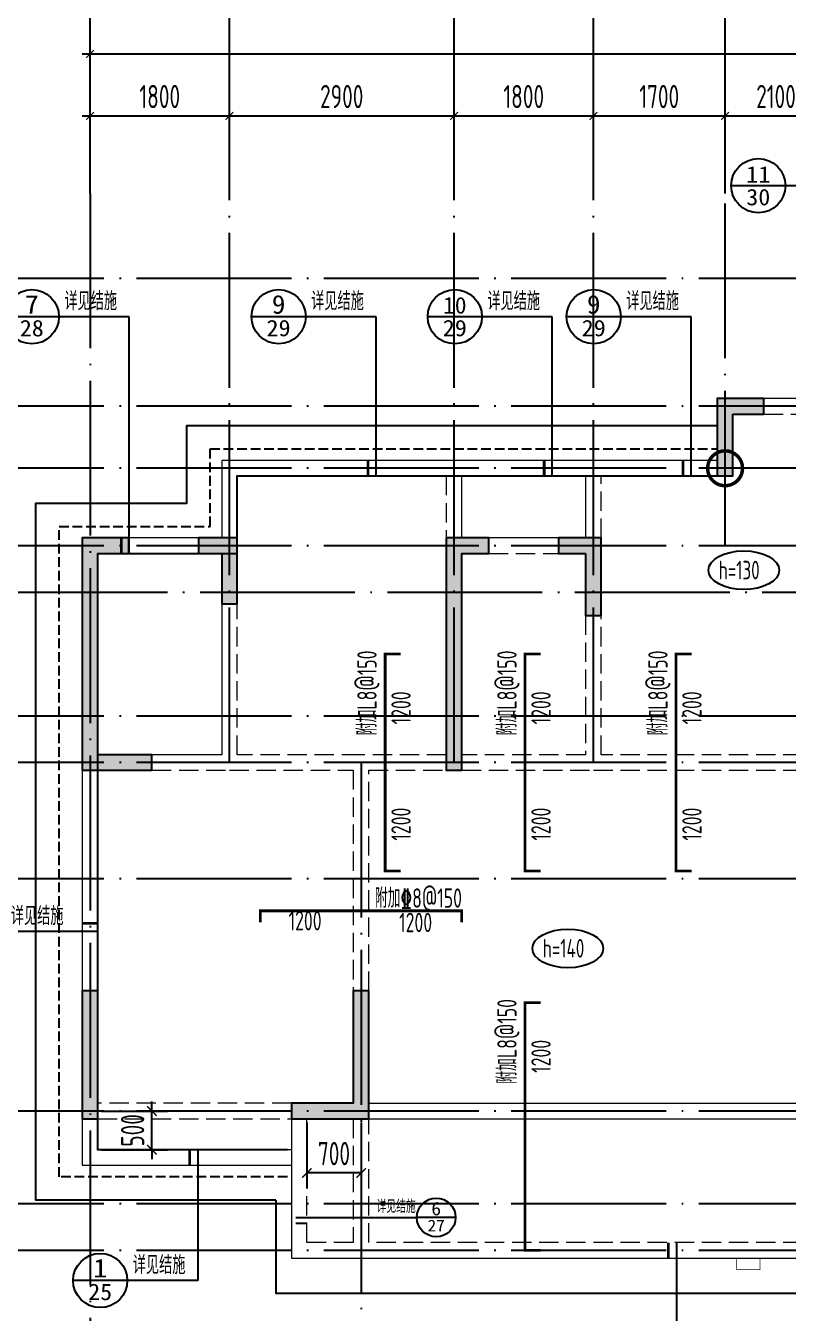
# Model space of a CAD drawing. Extents: x -461650 to 361314, y 245336 to 769729.
# Drawn here: x -12146 to -2300, y 364463 to 381088 of the extents above; entities that cross this region are included whole.
import ezdxf
from ezdxf.enums import TextEntityAlignment as Align

# ---------------------------------------------------------------- set-up
doc = ezdxf.new("R2010")
doc.units = 0
doc.header["$LTSCALE"] = 1000
for name, pattern in [('#P_--_20B1_001_t3$0$DASH', [0.35, 0.25, -0.1]), ('DASH', [0.35, 0.25, -0.1]), ('DOTE', [2.42, 2, -0.2, 0.02, -0.2])]:
    doc.linetypes.add(name, pattern=pattern)
doc.layers.get('0').update_dxf_attribs({"linetype": 'CONTINUOUS'})
doc.layers.get('DEFPOINTS').update_dxf_attribs({"linetype": 'CONTINUOUS'})
doc.layers.add('+公共字体', color=7, linetype='CONTINUOUS', lineweight=20)
for name, color, linetype in [('A-AXIS', 1, 'CONTINUOUS'), ('A-DOTE', 10, 'DOTE'), ('DIM_IDEN', 67, 'CONTINUOUS'), ('PUB_TEXT', 2, 'CONTINUOUS'), ('ROOF', 183, 'CONTINUOUS'), ('S-B板标注', 3, 'CONTINUOUS'), ('S-B板配筋', 6, 'CONTINUOUS'), ('S-B板配筋号', 7, 'CONTINUOUS'), ('S-C承台编号', 6, 'CONTINUOUS'), ('S-L主梁线', 4, 'DASH'), ('S-Q墙填充', 252, 'CONTINUOUS'), ('S-Q墙实线', 6, 'CONTINUOUS'), ('S-Q墙标注', 3, 'CONTINUOUS'), ('S-Y一般标注', 3, 'CONTINUOUS'), ('看线', 251, 'CONTINUOUS')]:
    doc.layers.add(name, color=color, linetype=linetype)
doc.styles.add('_TCH_AXIS', font='COMPLEX', dxfattribs={"bigfont": 'GBCBIG'})
doc.styles.add('_TCH_LABEL', font='simhei.ttf')
doc.styles.add('TSSD_DIMENSION', font='Tssdeng.shx', dxfattribs={"width": 0.7, "bigfont": 'tssdchn.shx'})
doc.styles.add('TSSD_REIN', font='tssdeng.shx', dxfattribs={"width": 0.7, "height": 300, "bigfont": 'tssdchn.shx'})
doc.styles.add('结构文字', font='zstxt.shx', dxfattribs={"width": 0.7, "bigfont": 'zshz.shx'})
doc.dimstyles.new('STRUCK', dxfattribs={"dimtxt": 400, "dimasz": 121, "dimexe": 200, "dimexo": 150, "dimgap": 115, "dimtad": 1, "dimdec": 0, "dimdsep": 46, "dimtxsty": '结构文字', "dimblk": 'ARCHTICK', "dimcen": 400, "dimclrd": 3, "dimclre": 3, "dimclrt": 7, "dimadec": 0, "dimazin": 0, "dimtfac": 1, "dimtdec": 0, "dimtix": 1, "dimtmove": 2, "dimatfit": 3, "dimldrblk": '_DIMX', "dimfxl": 0, "dimtolj": 1, "dimtzin": 0, "dimarcsym": 0})
doc.dimstyles.new('TSSD_100_100', dxfattribs={"dimtxt": 300, "dimasz": 100, "dimexe": 100, "dimexo": 250, "dimgap": 100, "dimtad": 1, "dimdec": 0, "dimzin": 0, "dimdsep": 46, "dimtxsty": 'TSSD_DIMENSION', "dimblk": 'ARCHTICK', "dimcen": 0, "dimdle": 100, "dimclrt": 7, "dimadec": 0, "dimazin": 0, "dimtfac": 1, "dimtdec": 0, "dimtix": 1, "dimtmove": 2, "dimatfit": 3, "dimldrblk": 'ARCHTICK', "dimfxl": 0, "dimtolj": 1, "dimtzin": 0, "dimarcsym": 0})

# ---------------------------------------------------------------- blocks, each defined once
blk = doc.blocks.new('_ArchTick')
at = {"color": 0, "linetype": 'ByBlock', "const_width": 0.15}
blk.add_lwpolyline([(-0.5, -0.5), (0.5, 0.5)], dxfattribs=at)
blk = doc.blocks.new('*D289')
at = {"layer": 'DEFPOINTS', "color": 0}
for p in [(6400, 19250), (4600, 18250), (6400, 18250)]:
    blk.add_point(p, dxfattribs=at)
at = {"layer": 'S-Y一般标注', "color": 0, "lineweight": -2}
for p, q in [((4600, 18500), (4600, 19350)), ((6400, 18500), (6400, 19350)), ((4500, 19250), (6500, 19250))]:
    blk.add_line(p, q, dxfattribs=at)
at = {"layer": 'S-Y一般标注', "color": 0, "lineweight": -2, "xscale": 100, "yscale": 100, "zscale": 100, "rotation": 180}
blk.add_blockref('_ArchTick', (4600, 19250), dxfattribs=at)
at = {"layer": 'S-Y一般标注', "color": 0, "lineweight": -2, "xscale": 100, "yscale": 100, "zscale": 100}
blk.add_blockref('_ArchTick', (6400, 19250), dxfattribs=at)
at = {"layer": 'S-Y一般标注', "color": 7, "insert": (5500, 19500), "char_height": 300, "attachment_point": 5, "style": 'TSSD_DIMENSION'}
blk.add_mtext('\\A1;1800', dxfattribs=at)
blk = doc.blocks.new('*D290')
at = {"layer": 'DEFPOINTS', "color": 0}
for p in [(9300, 19250), (6400, 18250), (9300, 18250)]:
    blk.add_point(p, dxfattribs=at)
at = {"layer": 'S-Y一般标注', "color": 0, "lineweight": -2}
for p, q in [((6400, 18500), (6400, 19350)), ((9300, 18500), (9300, 19350)), ((6300, 19250), (9400, 19250))]:
    blk.add_line(p, q, dxfattribs=at)
at = {"layer": 'S-Y一般标注', "color": 0, "lineweight": -2, "xscale": 100, "yscale": 100, "zscale": 100, "rotation": 180}
blk.add_blockref('_ArchTick', (6400, 19250), dxfattribs=at)
at = {"layer": 'S-Y一般标注', "color": 0, "lineweight": -2, "xscale": 100, "yscale": 100, "zscale": 100}
blk.add_blockref('_ArchTick', (9300, 19250), dxfattribs=at)
at = {"layer": 'S-Y一般标注', "color": 7, "insert": (7850, 19500), "char_height": 300, "attachment_point": 5, "style": 'TSSD_DIMENSION'}
blk.add_mtext('\\A1;2900', dxfattribs=at)
blk = doc.blocks.new('*D291')
at = {"layer": 'DEFPOINTS', "color": 0}
for p in [(11100, 19250), (9300, 18250), (11100, 18250)]:
    blk.add_point(p, dxfattribs=at)
at = {"layer": 'S-Y一般标注', "color": 0, "lineweight": -2}
for p, q in [((9300, 18500), (9300, 19350)), ((11100, 18500), (11100, 19350)), ((9200, 19250), (11200, 19250))]:
    blk.add_line(p, q, dxfattribs=at)
at = {"layer": 'S-Y一般标注', "color": 0, "lineweight": -2, "xscale": 100, "yscale": 100, "zscale": 100, "rotation": 180}
blk.add_blockref('_ArchTick', (9300, 19250), dxfattribs=at)
at = {"layer": 'S-Y一般标注', "color": 0, "lineweight": -2, "xscale": 100, "yscale": 100, "zscale": 100}
blk.add_blockref('_ArchTick', (11100, 19250), dxfattribs=at)
at = {"layer": 'S-Y一般标注', "color": 7, "insert": (10200, 19500), "char_height": 300, "attachment_point": 5, "style": 'TSSD_DIMENSION'}
blk.add_mtext('\\A1;1800', dxfattribs=at)
blk = doc.blocks.new('*D292')
at = {"layer": 'DEFPOINTS', "color": 0}
for p in [(12800, 19250), (11100, 18250), (12800, 18250)]:
    blk.add_point(p, dxfattribs=at)
at = {"layer": 'S-Y一般标注', "color": 0, "lineweight": -2}
for p, q in [((11100, 18500), (11100, 19350)), ((12800, 18500), (12800, 19350)), ((11000, 19250), (12900, 19250))]:
    blk.add_line(p, q, dxfattribs=at)
at = {"layer": 'S-Y一般标注', "color": 0, "lineweight": -2, "xscale": 100, "yscale": 100, "zscale": 100, "rotation": 180}
blk.add_blockref('_ArchTick', (11100, 19250), dxfattribs=at)
at = {"layer": 'S-Y一般标注', "color": 0, "lineweight": -2, "xscale": 100, "yscale": 100, "zscale": 100}
blk.add_blockref('_ArchTick', (12800, 19250), dxfattribs=at)
at = {"layer": 'S-Y一般标注', "color": 7, "insert": (11950, 19500), "char_height": 300, "attachment_point": 5, "style": 'TSSD_DIMENSION'}
blk.add_mtext('\\A1;1700', dxfattribs=at)
blk = doc.blocks.new('*D293')
at = {"layer": 'DEFPOINTS', "color": 0}
for p in [(14900, 19250), (12800, 18250), (14900, 18250)]:
    blk.add_point(p, dxfattribs=at)
at = {"layer": 'S-Y一般标注', "color": 0, "lineweight": -2}
for p, q in [((12800, 18500), (12800, 19350)), ((14900, 18500), (14900, 19350)), ((12700, 19250), (15000, 19250))]:
    blk.add_line(p, q, dxfattribs=at)
at = {"layer": 'S-Y一般标注', "color": 0, "lineweight": -2, "xscale": 100, "yscale": 100, "zscale": 100, "rotation": 180}
blk.add_blockref('_ArchTick', (12800, 19250), dxfattribs=at)
at = {"layer": 'S-Y一般标注', "color": 0, "lineweight": -2, "xscale": 100, "yscale": 100, "zscale": 100}
blk.add_blockref('_ArchTick', (14900, 19250), dxfattribs=at)
at = {"layer": 'S-Y一般标注', "color": 7, "insert": (13458, 19500), "char_height": 300, "attachment_point": 5, "style": 'TSSD_DIMENSION'}
blk.add_mtext('\\A1;2100', dxfattribs=at)
blk = doc.blocks.new('*D311')
at = {"layer": 'DEFPOINTS', "color": 0}
for p in [(54600, 20050), (4600, 18250), (54600, 18250)]:
    blk.add_point(p, dxfattribs=at)
at = {"layer": 'S-Y一般标注', "color": 0, "lineweight": -2}
for p, q in [((4600, 18500), (4600, 20150)), ((54600, 18500), (54600, 20150)), ((4500, 20050), (54700, 20050))]:
    blk.add_line(p, q, dxfattribs=at)
at = {"layer": 'S-Y一般标注', "color": 0, "lineweight": -2, "xscale": 100, "yscale": 100, "zscale": 100, "rotation": 180}
blk.add_blockref('_ArchTick', (4600, 20050), dxfattribs=at)
at = {"layer": 'S-Y一般标注', "color": 0, "lineweight": -2, "xscale": 100, "yscale": 100, "zscale": 100}
blk.add_blockref('_ArchTick', (54600, 20050), dxfattribs=at)
at = {"layer": 'S-Y一般标注', "color": 7, "insert": (29600, 20300), "char_height": 300, "attachment_point": 5, "style": 'TSSD_DIMENSION'}
blk.add_mtext('\\A1;50000', dxfattribs=at)
blk = doc.blocks.new('20210729.21383035')
at = {"color": 30, "const_width": 8}
blk.add_lwpolyline([(9050, 450), (9050, 300), (9350, 300), (9350, 450)], dxfattribs=at)
at = {"layer": 'ROOF', "ltscale": 0.8}
for points in [[(3100, 1200), (0, 1200), (0, 10200), (1950, 10200), (1950, 11200), (8800, 11200)], [(3250, 1850), (800, 1850), (800, 9550), (2600, 9550), (2600, 10550), (8800, 10550)]]:
    blk.add_lwpolyline(points, dxfattribs=at)
at = {"layer": '看线', "color": 202, "linetype": '#P_--_20B1_001_t3$0$DASH', "ltscale": 0.5}
blk.add_lwpolyline([(3250, 1500), (300, 1500), (300, 9900), (2250, 9900), (2250, 10900), (8800, 10900)], dxfattribs=at)
at = {"layer": '看线', "color": 201}
blk.add_lwpolyline([(3100, 1200), (3100, 0), (23300, 0), (23300, 1500), (25700, 1500)], dxfattribs=at)
blk = doc.blocks.new('20210803.22403995')
at = {"layer": '+公共字体', "color": 2, "const_width": 45}
blk.add_lwpolyline([(-856038, -168387, 1), (-856038, -167937, 1), (-856038, -168387, -1)], format="xyb", dxfattribs=at)
blk = doc.blocks.new('20210808.03393248')
at = {"layer": 'S-Q墙填充'}
h = blk.add_hatch(color=252, dxfattribs=at)
h.dxf.hatch_style = 1
h.paths.add_polyline_path([(82360, -93820), (82760, -93820), (82760, -93620), (82160, -93620), (82160, -94620), (82360, -94620)])
h = blk.add_hatch(color=252, dxfattribs=at)
h.dxf.hatch_style = 1
h.paths.add_polyline_path([(74160, -95620), (74560, -95620), (74560, -95420), (73960, -95420), (73960, -98420), (74860, -98420), (74860, -98220), (74160, -98220)])
h = blk.add_hatch(color=252, dxfattribs=at)
h.dxf.hatch_style = 1
h.paths.add_polyline_path([(75960, -95420), (75461, -95420), (75461, -95620), (75760, -95620), (75760, -96270), (75960, -96270)])
h = blk.add_hatch(color=252, dxfattribs=at)
h.dxf.hatch_style = 1
h.paths.add_polyline_path([(78660, -95420), (78660, -98420), (78860, -98420), (78860, -95620), (79210, -95620), (79210, -95420)])
h = blk.add_hatch(color=252, dxfattribs=at)
h.dxf.hatch_style = 1
h.paths.add_polyline_path([(80460, -95620), (80460, -96420), (80660, -96420), (80660, -95420), (80111, -95420), (80111, -95620)])
h = blk.add_hatch(color=252, dxfattribs=at)
h.dxf.hatch_style = 1
h.paths.add_polyline_path([(74160, -102920), (74160, -101270), (73960, -101270), (73960, -102920)])
h = blk.add_hatch(color=252, dxfattribs=at)
h.dxf.hatch_style = 1
h.paths.add_polyline_path([(77660, -101270), (77460, -101270), (77460, -102720), (76760, -102720), (76660, -102720), (76660, -102920), (76760, -102920), (77660, -102920)])
at = {"layer": 'S-L主梁线', "linetype": 'ByBlock', "lineweight": 18}
for p, q in [((84260, -93620), (82760, -93620)), ((75760, -94420), (75760, -95420)), ((78760, -94420), (75760, -94420)), ((80560, -94420), (78760, -94420)), ((82160, -94420), (80560, -94420)), ((78860, -94620), (80460, -94620)), ((78860, -95420), (78860, -94620)), ((80460, -94620), (80460, -95420)), ((75461, -95420), (74560, -95420)), ((80111, -95420), (79210, -95420)), ((75760, -96270), (75760, -98220)), ((75760, -98220), (74860, -98220)), ((73960, -98420), (73960, -101270)), ((77660, -102720), (83260, -102720)), ((73960, -102920), (73960, -103520)), ((76660, -102920), (76660, -104720)), ((77660, -102920), (83260, -102920)), ((73960, -103520), (76660, -103520)), ((76660, -104720), (77560, -104720)), ((77560, -104720), (95560, -104720))]:
    blk.add_line(p, q, dxfattribs=at)
at = {"layer": 'S-L主梁线', "linetype": 'DASH', "lineweight": 18}
for p, q in [((82760, -93820), (84260, -93820)), ((75960, -94620), (78660, -94620)), ((75960, -95420), (75960, -94620)), ((78660, -94620), (78660, -95420)), ((80660, -94620), (82160, -94620)), ((80660, -95420), (80660, -94620)), ((74560, -95620), (75461, -95620)), ((79210, -95620), (80111, -95620)), ((75960, -98220), (75960, -96270)), ((80460, -96420), (80460, -98220)), ((80660, -98220), (80660, -96420)), ((77560, -98220), (75960, -98220)), ((78660, -98220), (77560, -98220)), ((80460, -98220), (78860, -98220)), ((83260, -98220), (80660, -98220)), ((74160, -101270), (74160, -98420)), ((74860, -98420), (75860, -98420)), ((75860, -98420), (77460, -98420)), ((77460, -98420), (77460, -101270)), ((77660, -98420), (78660, -98420)), ((77660, -101270), (77660, -98420)), ((78860, -98420), (80560, -98420)), ((80560, -98420), (83260, -98420)), ((76660, -102720), (74160, -102720)), ((74160, -102920), (76660, -102920)), ((74160, -103320), (74160, -102920)), ((76860, -104520), (76860, -102920)), ((77460, -102920), (77460, -104520)), ((77660, -104520), (77660, -102920)), ((76660, -103320), (74160, -103320)), ((77460, -104520), (76860, -104520)), ((83260, -104520), (77660, -104520))]:
    blk.add_line(p, q, dxfattribs=at)
at = {"layer": 'S-Q墙实线'}
for points in [[(82360, -93820), (82760, -93820), (82760, -93620), (82160, -93620), (82160, -94620), (82360, -94620)], [(74160, -95620), (74560, -95620), (74560, -95420), (73960, -95420), (73960, -98420), (74860, -98420), (74860, -98220), (74160, -98220)], [(75960, -95420), (75461, -95420), (75461, -95620), (75760, -95620), (75760, -96270), (75960, -96270)], [(78660, -95420), (78660, -98420), (78860, -98420), (78860, -95620), (79210, -95620), (79210, -95420)], [(80460, -95620), (80460, -96420), (80660, -96420), (80660, -95420), (80111, -95420), (80111, -95620)], [(74160, -102920), (74160, -101270), (73960, -101270), (73960, -102920)]]:
    blk.add_lwpolyline(points, close=True, dxfattribs=at)
blk.add_lwpolyline([(76760, -102720), (76660, -102720), (76660, -102920), (76760, -102920), (77660, -102920), (77660, -101270), (77460, -101270), (77460, -102720), (76760, -102720)], dxfattribs=at)
blk = doc.blocks.new('*D442')
at = {"layer": 'DEFPOINTS', "color": 0}
for p in [(-211959, 202189), (-211259, 202189), (-211959, 201389)]:
    blk.add_point(p, dxfattribs=at)
at = {"layer": 'S-Q墙标注', "color": 3, "lineweight": -2}
for p, q in [((-211959, 202039), (-211959, 201189)), ((-211259, 202039), (-211259, 201189)), ((-211259, 201389), (-211959, 201389))]:
    blk.add_line(p, q, dxfattribs=at)
at = {"layer": 'S-Q墙标注', "color": 3, "lineweight": -2, "xscale": 121, "yscale": 121, "zscale": 121, "rotation": 180}
blk.add_blockref('_ArchTick', (-211959, 201389), dxfattribs=at)
at = {"layer": 'S-Q墙标注', "color": 3, "lineweight": -2, "xscale": 121, "yscale": 121, "zscale": 121}
blk.add_blockref('_ArchTick', (-211259, 201389), dxfattribs=at)
at = {"layer": 'S-Q墙标注', "color": 7, "insert": (-211609, 201639), "char_height": 300, "attachment_point": 5, "style": 'TSSD_REIN'}
blk.add_mtext('\\A1;700', dxfattribs=at)
blk = doc.blocks.new('_DIMX')
blk.add_line((-150, 0), (150, 0))
at = {"const_width": 50}
blk.add_lwpolyline([(-70, -70), (70, 70)], dxfattribs=at)
blk = doc.blocks.new('*D443')
at = {"layer": 'DEFPOINTS', "color": 0}
for p in [(-214759, 202189), (-213959, 202189), (-214759, 201689)]:
    blk.add_point(p, dxfattribs=at)
at = {"layer": 'S-Q墙标注', "color": 3, "lineweight": -2}
for p, q in [((-214609, 202189), (-213759, 202189)), ((-213959, 202189), (-213959, 202310)), ((-213959, 201689), (-213959, 202189)), ((-214609, 201689), (-213759, 201689)), ((-213959, 201689), (-213959, 201568))]:
    blk.add_line(p, q, dxfattribs=at)
at = {"layer": 'S-Q墙标注', "color": 3, "lineweight": -2, "xscale": 121, "yscale": 121, "zscale": 121}
for p, rotation in [((-213959, 202189), 270), ((-213959, 201689), 90)]:
    blk.add_blockref('_ArchTick', p, dxfattribs=dict(at, rotation=rotation))
at = {"layer": 'S-Q墙标注', "color": 7, "insert": (-214209, 201939), "char_height": 300, "attachment_point": 5, "rotation": 90, "style": 'TSSD_REIN'}
blk.add_mtext('\\A1;500', dxfattribs=at)
blk = doc.blocks.new('20210810.07335079')
at = {"layer": 'DIM_IDEN'}
for p, q in [((11295, 16253), (10595, 16253)), ((12204, 16253), (11295, 16253)), ((1914, 14561), (1214, 14561)), ((2823, 14561), (1914, 14561)), ((2823, 11505), (2823, 14561)), ((5101, 14561), (4401, 14561)), ((6010, 14561), (5101, 14561)), ((6010, 12505), (6010, 14561)), ((7376, 14561), (6676, 14561)), ((8285, 14561), (7376, 14561)), ((8285, 12505), (8285, 14561)), ((9170, 14561), (8470, 14561)), ((10079, 14561), (9170, 14561)), ((10079, 12505), (10079, 14561)), ((1690, 6623), (1222, 6623)), ((2416, 6623), (1690, 6623)), ((3706, 3805), (3706, 2116)), ((4973, 2930), (5420, 2930)), ((5420, 2930), (6536, 2930)), ((7036, 2930), (6536, 2930)), ((9889, 2605), (9889, 1270)), ((2797, 2116), (2097, 2116)), ((3706, 2116), (2797, 2116))]:
    blk.add_line(p, q, dxfattribs=at)
for points, const_width in [([(5905, 12505), (5905, 12705)], 35), ([(8180, 12505), (8180, 12705)], 35), ([(9974, 12505), (9974, 12705)], 35), ([(2718, 11505), (2718, 11705)], 35), ([(2416, 6728), (2216, 6728)], 35), ([(3601, 3805), (3601, 3605)], 35), ([(4973, 2855), (5116, 2855)], 25), ([(9784, 2605), (9784, 2405)], 35)]:
    blk.add_lwpolyline(points, dxfattribs=dict(at, const_width=const_width))
for centre, radius in [((10945, 16253), 350), ((1564, 14561), 350), ((4751, 14561), 350), ((7026, 14561), 350), ((8820, 14561), 350), ((6786, 2930), 250), ((2447, 2116), 350)]:
    blk.add_circle(centre, radius, dxfattribs=at)
at = {"layer": 'PUB_TEXT', "style": '_TCH_LABEL'}
for s, height, width, p, p2 in [('11', 210.8, 1.034884, (10788, 16294), (11102, 16294)), ('30', 212, 1.017143, (10790, 16000), (11100, 16000)), ('7', 241, 1.053254, (1473, 14600), (1655, 14600)), ('9', 242, 1.011364, (4663, 14600), (4839, 14600)), ('10', 213.8, 0.988889, (6874, 14602), (7178, 14602)), ('9', 242, 1.011364, (8732, 14600), (8908, 14600)), ('28', 212.3, 1.011364, (1410, 14308), (1718, 14308)), ('29', 211.6, 1.022989, (4595, 14309), (4906, 14309)), ('29', 211.6, 1.022989, (6870, 14309), (7182, 14309)), ('29', 211.6, 1.022989, (8664, 14309), (8976, 14309)), ('6', 173, 1.011364, (6723, 2958), (6849, 2958)), ('27', 151.1, 1.022989, (6675, 2750), (6897, 2750)), ('1', 241, 1.034884, (2357, 2155), (2537, 2155)), ('25', 212.7, 1.00565, (2293, 1863), (2601, 1863))]:
    blk.add_text(s, height=height, dxfattribs=dict(at, width=width)).set_placement(p, p2, align=Align.FIT)
at = {"layer": 'PUB_TEXT', "style": '_TCH_AXIS'}
for height, p in [(236.3, (1984, 14645)), (236.3, (5171, 14645)), (236.3, (7446, 14645)), (236.3, (9240, 14645)), (236.3, (1292, 6706)), (168.8, (6015, 2989)), (236.3, (2867, 2199))]:
    blk.add_text('详见结施', height=height, dxfattribs=at).set_placement(p)
blk = doc.blocks.new('20210726.16395156')
at = {"layer": 'A-AXIS'}
for p, q in [((4600, 18249.9), (4600, 21049.9)), ((6400, 18249.9), (6400, 21049.9)), ((9300, 18249.9), (9300, 21049.9)), ((11100, 18249.9), (11100, 21049.9)), ((12800, 18249.9), (12800, 21049.9))]:
    blk.add_line(p, q, dxfattribs=at)
at = {"layer": 'A-DOTE'}
for p, q in [((4600, 18249.9), (4600, 3600)), ((6400, 10900), (6400, 18249.9)), ((9300, 10900), (9300, 18249.9)), ((11100, 10900), (11100, 18249.9)), ((12800, 13700), (12800, 18249.9)), ((55600, 17150), (3600, 17150)), ((55600, 15500), (3600, 15500)), ((55600, 14700), (3600, 14700)), ((55600, 13700), (3600, 13700)), ((3600, 13100.3), (55600, 13100.3)), ((55600, 11500), (3600, 11500)), ((55600, 10900), (3600, 10900)), ((8100, 10900), (8100, 3600)), ((55600, 9400), (3600, 9400)), ((55600, 6400), (3600, 6400)), ((55600, 5200), (3600, 5200)), ((55600, 4600), (3600, 4600))]:
    blk.add_line(p, q, dxfattribs=at)
at = {"layer": 'S-Y一般标注'}
for base, p1, p2, picture, middle in [((54600, 20049.9), (4600, 18249.9), (54600, 18249.9), '*D311', (29600, 20299.9)), ((6400, 19249.9), (4600, 18249.9), (6400, 18249.9), '*D289', (5500, 19499.9)), ((9300, 19249.9), (6400, 18249.9), (9300, 18249.9), '*D290', (7850, 19499.9)), ((11100, 19249.9), (9300, 18249.9), (11100, 18249.9), '*D291', (10200, 19499.9)), ((12800, 19249.9), (11100, 18249.9), (12800, 18249.9), '*D292', (11950, 19499.9))]:
    dim = blk.add_linear_dim(base=base, p1=p1, p2=p2, dimstyle='TSSD_100_100', dxfattribs=at)
    dim.commit()
    dim.dimension.update_dxf_attribs({"geometry": picture, "text_midpoint": middle})
dim = blk.add_linear_dim(base=(14900, 19249.9), p1=(12800, 18249.9), p2=(14900, 18249.9), dimstyle='TSSD_100_100', dxfattribs=at)
dim.commit()
dim.dimension.update_dxf_attribs({"geometry": '*D293', "text_midpoint": (13458.1, 19499.9), "dimtype": 160})
blk = doc.blocks.new('20210810.19131159')
at = {"layer": 'S-Q墙标注'}
for base, p1, p2, angle, picture, middle in [((88507.3, 55273.8), (87707.3, 54773.8), (87707.3, 55273.8), 90, '*D443', (88257.3, 55023.8)), ((90507.3, 54473.8), (91207.3, 55273.8), (90507.3, 55273.8), 180, '*D442', (90857.3, 54723.8))]:
    dim = blk.add_linear_dim(base=base, p1=p1, p2=p2, angle=angle, dimstyle='STRUCK', override={"dimtxt": 300, "dimgap": 100, "dimtxsty": 'TSSD_REIN'}, dxfattribs=at)
    dim.commit()
    dim.dimension.update_dxf_attribs({"geometry": picture, "text_midpoint": middle, "insert": (302465.9, -146915)})

msp = doc.modelspace()

# ---------------------------------------------------------------- linework, layer by layer
at = {"layer": 'S-B板标注'}
for centre in [(-2873.86, 374057.24), (-5145.73, 369172.99)]:
    msp.add_ellipse(centre, major_axis=(-457.33, 0), ratio=0.54724159, dxfattribs=at)
at = {"layer": 'S-B板配筋', "lineweight": 35, "const_width": 35}
for points in [[(-7305.12, 370173.96), (-7505.12, 370173.96), (-7505.12, 372973.96), (-7305.12, 372973.96)], [(-5497.59, 370173.96), (-5697.59, 370173.96), (-5697.59, 372973.96), (-5497.59, 372973.96)], [(-3548.44, 370173.96), (-3748.44, 370173.96), (-3748.44, 372973.96), (-3548.44, 372973.96)], [(-9115.69, 369508.73), (-9115.69, 369658.73), (-6515.69, 369658.73), (-6515.69, 369508.73)], [(-5497.59, 365273.96), (-5697.59, 365273.96), (-5697.59, 368473.96), (-5497.59, 368473.96)]]:
    msp.add_lwpolyline(points, dxfattribs=at)

# ---------------------------------------------------------------- block references
at = {"layer": 'A-DOTE'}
msp.add_blockref('20210726.16395156', (-15915.8, 360673.91), dxfattribs=at)
at = {"layer": 'PUB_TEXT'}
msp.add_blockref('20210810.07335079', (-13631.69, 362769.33), dxfattribs=at)
at = {"layer": 'S-B板配筋号'}
msp.add_blockref('20210729.21383035', (-12015.81, 364723.96), dxfattribs=at)
at = {"layer": 'S-C承台编号'}
msp.add_blockref('20210803.22403995', (852922.33, 543535.49), dxfattribs=at)
at = {"layer": 'S-Q墙填充'}
msp.add_blockref('20210808.03393248', (-85376.26, 469894.42), dxfattribs=at)
at = {"layer": 'S-Q墙标注'}
msp.add_blockref('20210810.19131159', (-99023.13, 311800.15), dxfattribs=at)

# ---------------------------------------------------------------- texts
at = {"layer": 'S-B板标注', "color": 7, "style": 'TSSD_REIN', "width": 0.7}
for s, p in [('h=130', (-3198.55, 373939.1)), ('h=140', (-5470.42, 369054.85))]:
    msp.add_text(s, height=240, dxfattribs=at).set_placement(p)
at = {"layer": 'S-B板配筋号', "style": 'TSSD_REIN', "width": 0.7}
for s, p in [('附加L8@150', (-7864.97, 372472.41)), ('附加L8@150', (-6057.45, 372472.41)), ('附加L8@150', (-4108.29, 372472.41)), ('1200', (-7425.12, 372280.06)), ('1200', (-5617.59, 372280.06)), ('1200', (-3668.44, 372280.06)), ('1200', (-7425.12, 370778.56)), ('1200', (-5617.59, 370778.56)), ('1200', (-3668.44, 370778.56)), ('附加L8@150', (-6057.45, 367972.41)), ('1200', (-5617.59, 367780.05))]:
    msp.add_text(s, height=250, rotation=449.999992, dxfattribs=at).set_placement(p, align=Align.TOP_CENTER)
at = {"layer": 'S-B板配筋号', "color": 1, "style": 'TSSD_REIN', "width": 0.7}
msp.add_text('附加%%1328@150', height=250, dxfattribs=at).set_placement((-7639.09, 369699.29))
at = {"layer": 'S-B板配筋号', "style": 'TSSD_REIN', "width": 0.7}
for p in [(-8538.86, 369655.7), (-7111.22, 369633.4)]:
    msp.add_text('1200', height=250, dxfattribs=at).set_placement(p, align=Align.TOP_CENTER)

doc.saveas('drawing.dxf')
